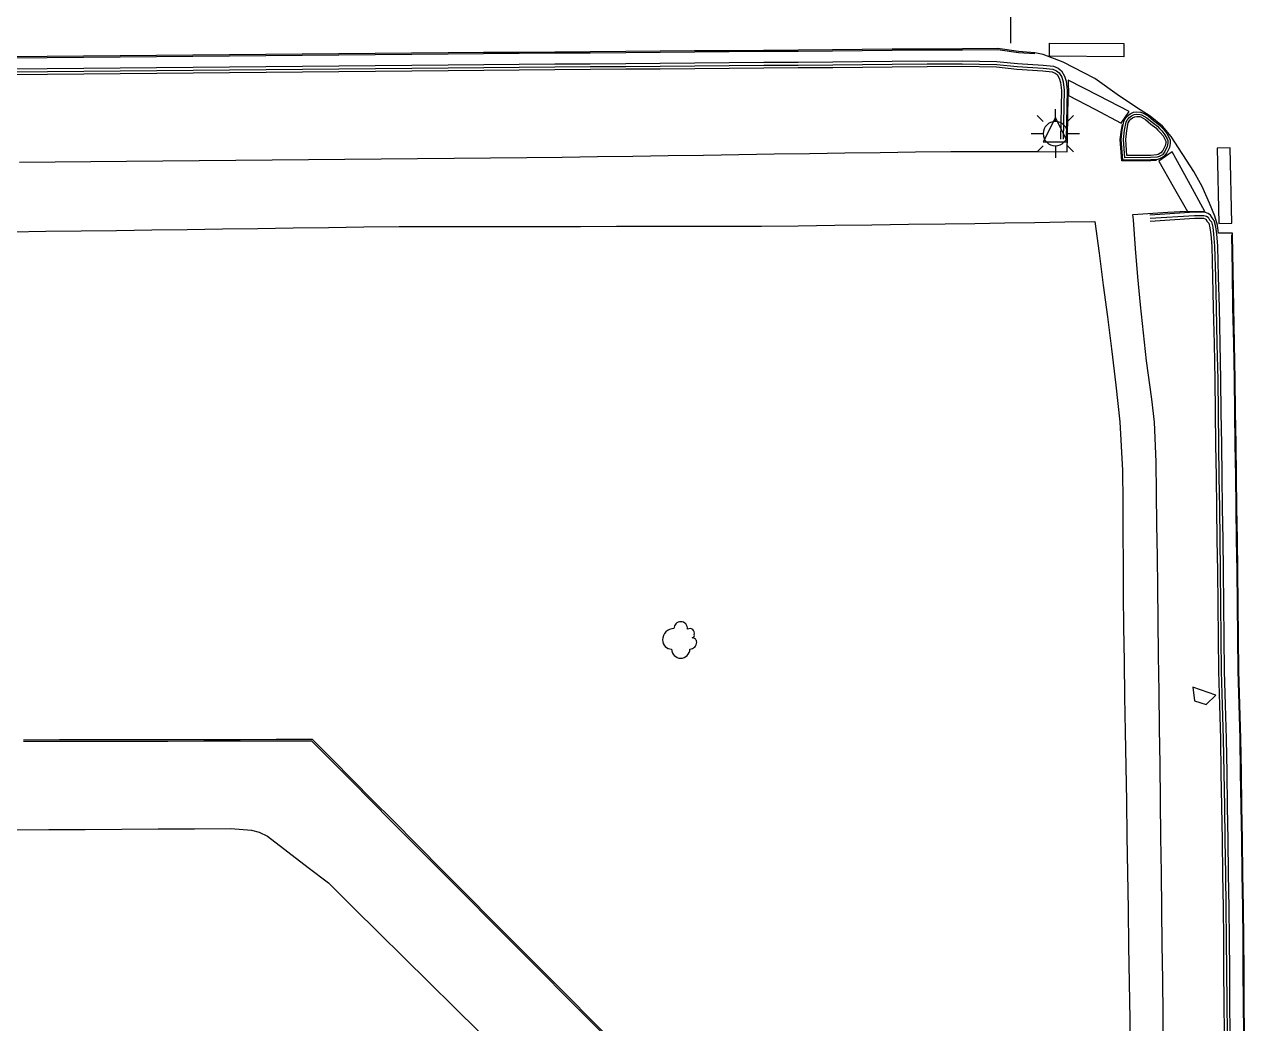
# Model space of a CAD drawing. Header units: feet. Extents: x 3174203 to 3175581, y 1715832 to 1717426.
# Drawn here: x 3175304.4 to 3175469.1, y 1716117.1 to 1716252 of the extents above; entities that cross this region are included whole.
import ezdxf

# ---------------------------------------------------------------- set-up
doc = ezdxf.new("R2010")
doc.units = ezdxf.units.FT
doc.header["$MEASUREMENT"] = 0
for name, color, linetype, lineweight in [('BACK_OF_CURB', 5, 'Continuous', 30), ('BOTTOM_OF_CURB', 3, 'Continuous', 30), ('EDGE_OF_GRASS', 62, 'Continuous', 30), ('FOOT_PATH', 2, 'Continuous', 30), ('GUTTER', 30, 'Continuous', 30), ('LIGHT_POLE', 5, 'Continuous', 30), ('PAINT_STRIPE', 4, 'Continuous', 30), ('SHRUB', 14, 'Continuous', 30), ('SIGN_BOARD', 2, 'Continuous', 30), ('TOP_OF_CURB', 1, 'Continuous', 30), ('TRAFFIC_SIGNAL', 3, 'Continuous', 30)]:
    doc.layers.add(name, color=color, linetype=linetype, lineweight=lineweight)
for name, color, linetype, lineweight, true_color in [('FENCE', 201, 'Continuous', 30, 0xe39cff), ('HARD_SURFACE', 71, 'Continuous', 30, 0xbcff40), ('PAVED_ROAD', 140, 'Continuous', 30, 0x38a9ff)]:
    doc.layers.add(name, color=color, linetype=linetype, lineweight=lineweight, true_color=true_color)

# ---------------------------------------------------------------- blocks, each defined once
blk = doc.blocks.new('SYM205')
at = {"lineweight": -2}
for p, q in [((-0.25, 0.25), (-0.375, 0.375)), ((0, 0.25), (0, 0.5)), ((0.25, 0.25), (0.375, 0.375)), ((0.25, 0), (0.5, 0)), ((-0.25, -0.25), (-0.375, -0.375)), ((0, -0.25), (0, -0.5)), ((0.25, -0.25), (0.375, -0.375))]:
    blk.add_line(p, q, dxfattribs=at)
at = {"lineweight": -2, "flags": 128}
blk.add_lwpolyline([(-0.5, 0), (-0.25, 0, 1), (0.25, 0, 1), (-0.25, 0)], format="xyb", dxfattribs=at)
blk = doc.blocks.new('SYM205_1')
at = {"layer": 'LIGHT_POLE', "ltscale": 0.25, "xscale": 26.246667, "yscale": 26.246667, "zscale": 26.246667}
blk.add_blockref('SYM205', (0, 0), dxfattribs=at)
blk = doc.blocks.new('SYM003')
at = {"layer": 'LIGHT_POLE', "ltscale": 0.25, "xscale": 0.5, "yscale": 0.5, "zscale": 0.5}
blk.add_blockref('SYM205_1', (0, 0), dxfattribs=at)
blk = doc.blocks.new('SYM231')
at = {"layer": 'SHRUB', "ltscale": 0.25}
for centre, radius, start, end in [((0.298974, 5.855085), 3.690935, 89.999957, 180.000043), ((0.29898, 5.855085), 3.690935, 354.734283, 90.000043), ((-3.391965, -0.296476), 6.151558, 89.999957, 180.000043), ((5.220229, 3.394459), 2.460623, 342.885514, 120.419776), ((6.45054, 2.164144), 1.230312, 269.999957, 24.295265), ((6.450541, -1.526791), 2.460623, 359.999957, 90.000043), ((-4.622277, -0.296484), 4.921246, 179.999957, 270.000043), ((0.298973, -5.217734), 4.921246, 179.999957, 270.000043), ((0.298981, -5.217734), 4.921246, 269.999957, 0.000043), ((5.22023, -1.526796), 3.690935, 269.999957, 0.000043)]:
    blk.add_arc(centre, radius, start, end, dxfattribs=at)
blk = doc.blocks.new('SYM006')
at = {"layer": 'SHRUB', "ltscale": 0.25, "xscale": 0.5, "yscale": 0.5, "zscale": 0.5}
blk.add_blockref('SYM231', (0, 0), dxfattribs=at)
blk = doc.blocks.new('SYM207')
at = {"layer": 'SIGN_BOARD', "ltscale": 2.809322}
blk.add_3dface([(-1.322683, 1.213682), (-1.067804, -0.602562), (0.487143, -1.125157), (1.787212, 0.168493)], dxfattribs=at)
blk = doc.blocks.new('SYM008')
at = {"layer": 'SIGN_BOARD', "ltscale": 2.809322, "xscale": 0.5, "yscale": 0.5, "zscale": 0.5}
blk.add_blockref('SYM207', (0, 0), dxfattribs=at)
blk = doc.blocks.new('SYM212')
at = {"layer": 'TRAFFIC_SIGNAL', "ltscale": 0.25}
blk.add_3dface([(-6.561667, -4.374444), (6.561667, -4.374444), (0, 8.748889)], dxfattribs=at)
blk = doc.blocks.new('SYM009')
at = {"layer": 'TRAFFIC_SIGNAL', "ltscale": 0.25, "xscale": 0.5, "yscale": 0.5, "zscale": 0.5}
blk.add_blockref('SYM212', (0, 0), dxfattribs=at)

msp = doc.modelspace()

# ---------------------------------------------------------------- linework, layer by layer
at = {"layer": 'BACK_OF_CURB'}
for points in [[(3175302.528992, 1716245.284719, 5257.295245), (3175307.451186, 1716245.329482, 5257.346328), (3175312.373381, 1716245.374246, 5257.39675), (3175317.295575, 1716245.41901, 5257.444606), (3175322.21777, 1716245.463774, 5257.495906), (3175327.139964, 1716245.508538, 5257.550515), (3175332.062159, 1716245.553301, 5257.608306), (3175336.984353, 1716245.598065, 5257.666672), (3175341.906548, 1716245.642829, 5257.726743), (3175346.828742, 1716245.687593, 5257.790032), (3175351.750937, 1716245.732357, 5257.855867), (3175356.673131, 1716245.77712, 5257.924972), (3175361.594995, 1716245.821881, 5257.991726), (3175366.391524, 1716245.861326, 5258.053363), (3175371.188382, 1716245.900773, 5258.114), (3175375.985241, 1716245.94022, 5258.228), (3175380.782099, 1716245.979668, 5258.206), (3175385.578782, 1716246.019113, 5258.238758), (3175390.234796, 1716246.055245, 5258.271516), (3175394.890986, 1716246.091378, 5258.308476), (3175399.547176, 1716246.127511, 5258.343221), (3175404.203366, 1716246.163643, 5258.374173), (3175408.859555, 1716246.199776, 5258.401), (3175413.516496, 1716246.235915, 5258.433), (3175417.533638, 1716246.275044, 5258.51008), (3175421.548955, 1716246.314154, 5258.491), (3175426.268701, 1716246.346748, 5258.496), (3175430.989523, 1716246.379349, 5258.467756), (3175435.634081, 1716246.290655, 5258.443419), (3175438.373632, 1716246.008969, 5258.419), (3175441.887624, 1716245.772855, 5258.381), (3175443.150818, 1716245.655843, 5258.347437), (3175443.557111, 1716245.461447, 5258.335), (3175443.821032, 1716245.25954, 5258.328), (3175444.115279, 1716244.762791, 5258.339), (3175444.280042, 1716244.206479, 5258.403), (3175444.421157, 1716243.124141, 5258.447838), (3175444.266113, 1716236.557813, 5258.714)], [(3175457.433291, 1716237.766745, 5258.323544), (3175457.719945, 1716237.465982, 5258.317465), (3175458.126221, 1716236.980868, 5258.303972), (3175458.402499, 1716236.454403, 5258.28699), (3175458.486074, 1716236.278821, 5258.27644), (3175458.486074, 1716236.044804, 5258.265938), (3175458.407685, 1716235.630292, 5258.246323), (3175458.117386, 1716235.025246, 5258.211), (3175457.835687, 1716234.680803, 5258.209), (3175457.488323, 1716234.484271, 5258.241), (3175457.278527, 1716234.411267, 5258.254078), (3175456.442007, 1716234.358133, 5258.290088), (3175453.249953, 1716234.335956, 5258.453902), (3175453.085239, 1716236.478134, 5258.407173), (3175453.239017, 1716237.694886, 5258.343781), (3175453.43029, 1716238.733662, 5258.284265), (3175453.548876, 1716238.990707, 5258.263658), (3175453.63774, 1716239.109243, 5258.248), (3175453.70278, 1716239.190577, 5258.243), (3175454.024305, 1716239.434595, 5258.258), (3175454.32337, 1716239.579365, 5258.288526), (3175454.590766, 1716239.598472, 5258.310005), (3175454.989608, 1716239.587072, 5258.330035), (3175455.115164, 1716239.545203, 5258.336392), (3175455.757736, 1716239.185211, 5258.337349), (3175456.467746, 1716238.588551, 5258.336868), (3175457.155591, 1716238.058114, 5258.329432), (3175457.433291, 1716237.766745, 5258.323544)], [(3175456.396186, 1716225.470528, 5258.223), (3175462.391739, 1716225.860013, 5258.098), (3175463.594091, 1716225.860013, 5258.07), (3175463.835174, 1716225.78385, 5258.025), (3175463.917876, 1716225.721797, 5257.98922), (3175464.093668, 1716225.448228, 5257.877), (3175464.296104, 1716225.190473, 5257.792), (3175464.451113, 1716224.570177, 5257.73), (3175464.572347, 1716223.672668, 5257.671), (3175464.699176, 1716222.073947, 5257.682), (3175464.806148, 1716217.942445, 5257.827), (3175464.913633, 1716213.791124, 5257.711), (3175465.015426, 1716208.91606, 5257.562773), (3175465.117189, 1716204.042399, 5257.419548), (3175465.171458, 1716199.683835, 5257.295598), (3175465.22577, 1716195.321811, 5257.174541), (3175465.280095, 1716190.958756, 5257.050101), (3175465.343656, 1716186.711434, 5256.925806), (3175465.407202, 1716182.465145, 5256.79745), (3175465.470714, 1716178.221037, 5256.673851), (3175465.514143, 1716173.719925, 5256.547), (3175465.557593, 1716169.21663, 5256.328), (3175465.601122, 1716164.705094, 5256.276), (3175465.737419, 1716160.120479, 5256.144266), (3175465.873305, 1716155.549716, 5256.016), (3175465.946396, 1716150.994906, 5255.901178), (3175466.019578, 1716146.434482, 5255.790462), (3175466.09276, 1716141.874058, 5255.681182), (3175466.165942, 1716137.313633, 5255.569731), (3175466.239074, 1716132.756321, 5255.457), (3175466.275093, 1716128.501168, 5255.34118), (3175466.311139, 1716124.242903, 5255.224), (3175466.347184, 1716119.984637, 5255.104), (3175466.383274, 1716115.721212, 5255.095)]]:
    msp.add_polyline3d(points, dxfattribs=at)
at = {"layer": 'BOTTOM_OF_CURB'}
for points in [[(3175302.522095, 1716246.043062, 5256.858178), (3175307.444289, 1716246.087825, 5256.908044), (3175312.366484, 1716246.132589, 5256.961), (3175317.288678, 1716246.177353, 5257.0185), (3175322.210873, 1716246.222117, 5257.0735), (3175327.133067, 1716246.266881, 5257.12425), (3175332.055262, 1716246.311644, 5257.179), (3175336.977456, 1716246.356408, 5257.234906), (3175341.899651, 1716246.401172, 5257.290711), (3175346.821845, 1716246.445936, 5257.349914), (3175351.74404, 1716246.4907, 5257.40975), (3175356.666234, 1716246.535463, 5257.472513), (3175361.588429, 1716246.580227, 5257.531533), (3175366.385287, 1716246.619674, 5257.584802), (3175371.182146, 1716246.659122, 5257.634), (3175375.979005, 1716246.698569, 5257.804), (3175380.775863, 1716246.738016, 5257.739), (3175385.572722, 1716246.777464, 5257.796187), (3175390.228911, 1716246.813596, 5257.850204), (3175394.885101, 1716246.849729, 5257.895528), (3175399.541291, 1716246.885862, 5257.938804), (3175404.197481, 1716246.921995, 5257.976549), (3175408.85367, 1716246.958128, 5258.01), (3175413.50986, 1716246.994261, 5258.036), (3175417.526252, 1716247.033382, 5258.099397), (3175421.542643, 1716247.072503, 5258.073), (3175430.984286, 1716247.137705, 5258.093), (3175435.68726, 1716247.049415, 5258.137742), (3175438.454665, 1716246.763608, 5258.183293), (3175441.948029, 1716246.52888, 5258.241625), (3175443.355803, 1716246.398476, 5258.262571), (3175443.95541, 1716246.111587, 5258.27427), (3175444.398598, 1716245.772535, 5258.281732), (3175444.815717, 1716245.068352, 5258.288183), (3175445.024276, 1716244.364169, 5258.29), (3175445.180695, 1716243.16445, 5258.317), (3175445.024276, 1716236.539912, 5258.612)], [(3175457.906147, 1716238.169451, 5258.024596), (3175458.182584, 1716237.879408, 5258.021), (3175458.644393, 1716237.327984, 5258.018242), (3175458.957232, 1716236.73185, 5258.02), (3175459.106202, 1716236.41888, 5258.023981), (3175459.106202, 1716235.986683, 5258.033702), (3175459.001923, 1716235.435259, 5258.052), (3175458.644393, 1716234.690092, 5258.081), (3175458.242172, 1716234.198281, 5258.103632), (3175457.744982, 1716233.916981, 5258.12829), (3175457.402349, 1716233.797754, 5258.146), (3175456.463834, 1716233.738141, 5258.19982), (3175452.675983, 1716233.711825, 5258.455364), (3175452.462106, 1716236.493397, 5258.370542), (3175452.625974, 1716237.789988, 5258.283054), (3175452.834533, 1716238.922643, 5258.203348), (3175453.013298, 1716239.31013, 5258.172), (3175453.147372, 1716239.48897, 5258.157), (3175453.266549, 1716239.638003, 5258.146328), (3175453.698564, 1716239.965877, 5258.122059), (3175454.160373, 1716240.189427, 5258.103), (3175454.577491, 1716240.219234, 5258.092), (3175455.098889, 1716240.20433, 5258.078), (3175455.367036, 1716240.11491, 5258.073), (3175456.11189, 1716239.697617, 5258.055994), (3175456.856744, 1716239.071676, 5258.040998), (3175457.571804, 1716238.520252, 5258.028945), (3175457.906147, 1716238.169451, 5258.024596)], [(3175467.204415, 1716115.733323, 5254.580062), (3175467.168369, 1716119.991588, 5254.6742), (3175467.132323, 1716124.249854, 5254.772301), (3175467.096278, 1716128.50812, 5254.872273), (3175467.060232, 1716132.766385, 5254.968995), (3175466.98705, 1716137.32681, 5255.069), (3175466.913868, 1716141.887234, 5255.17), (3175466.840687, 1716146.447658, 5255.305979), (3175466.767505, 1716151.008083, 5255.393), (3175466.694323, 1716155.568507, 5255.468), (3175466.558271, 1716160.144883, 5255.604), (3175466.422218, 1716164.721258, 5255.714), (3175466.378769, 1716169.224553, 5255.836), (3175466.335319, 1716173.727848, 5255.987), (3175466.291869, 1716178.231143, 5256.160169), (3175466.228324, 1716182.477433, 5256.320009), (3175466.164778, 1716186.723722, 5256.476167), (3175466.101233, 1716190.970012, 5256.628945), (3175466.046921, 1716195.332036, 5256.786531), (3175465.992608, 1716199.694059, 5256.947596), (3175465.938296, 1716204.056083, 5257.106711), (3175465.836461, 1716208.933203, 5257.284819), (3175465.734625, 1716213.810324, 5257.460659), (3175465.627087, 1716217.9637, 5257.60656), (3175465.519549, 1716222.117077, 5257.751732), (3175465.389199, 1716223.760171, 5257.807406), (3175465.25885, 1716224.725163, 5257.837332), (3175465.050291, 1716225.55975, 5257.859434), (3175464.763522, 1716225.924882, 5257.869968), (3175464.528893, 1716226.290014, 5257.883625), (3175464.216055, 1716226.524742, 5257.896558), (3175463.720727, 1716226.681227, 5257.919), (3175462.365093, 1716226.681227, 5257.987182), (3175456.34295, 1716226.290014, 5258.278)]]:
    msp.add_polyline3d(points, dxfattribs=at)
at = {"layer": 'EDGE_OF_GRASS'}
for points in [[(3175304.23307, 1716155.243009, 5249.588), (3175309.106769, 1716155.251295, 5249.633955), (3175313.980468, 1716155.259582, 5249.683782), (3175318.854168, 1716155.267868, 5249.735), (3175323.727867, 1716155.276154, 5249.729), (3175328.601567, 1716155.28444, 5249.88), (3175333.475266, 1716155.292726, 5249.951729), (3175338.348965, 1716155.301012, 5250.024474), (3175343.135455, 1716155.30915, 5250.09962), (3175345.79087, 1716152.635794, 5250.160341), (3175348.507745, 1716149.900564, 5250.226293), (3175351.224619, 1716147.165334, 5250.295708), (3175353.94156, 1716144.430037, 5250.367057), (3175357.314821, 1716141.040128, 5250.457363), (3175360.688015, 1716137.650285, 5250.551198), (3175364.061209, 1716134.260443, 5250.647355), (3175367.434404, 1716130.870601, 5250.744825), (3175370.807598, 1716127.480759, 5250.846), (3175374.180792, 1716124.090917, 5250.946), (3175377.553986, 1716120.701075, 5251.004), (3175380.927712, 1716117.310699, 5251.01), (3175383.998564, 1716114.268887, 5250.941)], [(3175302.747736, 1716143.289759, 5249.388726), (3175307.66304, 1716143.318998, 5249.45575), (3175312.578344, 1716143.348237, 5249.524688), (3175317.493648, 1716143.377476, 5249.593758), (3175322.408952, 1716143.406715, 5249.65955), (3175327.324255, 1716143.435954, 5249.72475), (3175332.239559, 1716143.465193, 5249.787896), (3175335.033946, 1716143.225575, 5249.82733), (3175336.07186, 1716142.985957, 5249.842679), (3175337.189615, 1716142.426849, 5249.864784), (3175339.930775, 1716140.323537, 5249.92125), (3175342.671934, 1716138.220224, 5249.979074), (3175345.413094, 1716136.116911, 5250.037589), (3175348.811267, 1716132.757269, 5250.12362), (3175352.209441, 1716129.397627, 5250.210812), (3175355.607614, 1716126.037984, 5250.299329), (3175359.005787, 1716122.678342, 5250.391897), (3175362.40396, 1716119.318699, 5250.489), (3175365.802133, 1716115.959057, 5250.584)]]:
    msp.add_polyline3d(points, dxfattribs=at)
at = {"layer": 'FENCE'}
msp.add_polyline3d([(3175304.232714, 1716155.452053, 5249.549), (3175309.106414, 1716155.460339, 5249.438), (3175313.980113, 1716155.468625, 5249.687), (3175318.853812, 1716155.476911, 5249.725), (3175323.727512, 1716155.485197, 5249.793903), (3175328.601211, 1716155.493483, 5249.866495), (3175333.47491, 1716155.501769, 5249.943), (3175338.34861, 1716155.510056, 5250.042), (3175343.222309, 1716155.518342, 5249.995), (3175345.939183, 1716152.783112, 5250.205), (3175348.656058, 1716150.047882, 5250.226), (3175351.372932, 1716147.312652, 5250.305333), (3175354.089806, 1716144.577422, 5250.380906), (3175357.463, 1716141.187579, 5250.473455), (3175360.836195, 1716137.797737, 5250.567679), (3175364.209389, 1716134.407895, 5250.659334), (3175367.582583, 1716131.018053, 5250.753993), (3175370.955777, 1716127.628211, 5250.852), (3175374.328972, 1716124.238369, 5250.966), (3175377.702166, 1716120.848527, 5251.036), (3175381.07536, 1716117.458685, 5251.041), (3175384.145677, 1716114.417404, 5250.973)], dxfattribs=at)
at = {"layer": 'FOOT_PATH'}
for points in [[(3175303.682713, 1716233.43657, 5257.50725), (3175308.503547, 1716233.485439, 5257.567875), (3175313.32438, 1716233.534309, 5257.623914), (3175318.145214, 1716233.583179, 5257.682585), (3175323.059583, 1716233.626495, 5257.746976), (3175327.973952, 1716233.669811, 5257.807248), (3175332.888321, 1716233.713128, 5257.864413), (3175337.802691, 1716233.756444, 5257.918515), (3175342.71706, 1716233.79976, 5257.969524), (3175347.631429, 1716233.843077, 5258.019969), (3175352.545798, 1716233.886393, 5258.072215), (3175357.460168, 1716233.929709, 5258.1285), (3175362.374537, 1716233.973025, 5258.189277), (3175367.288906, 1716234.016342, 5258.246144), (3175372.203275, 1716234.059658, 5258.299046), (3175376.975639, 1716234.128554, 5258.347262), (3175381.748002, 1716234.19745, 5258.395862), (3175386.520366, 1716234.266345, 5258.440547), (3175391.292729, 1716234.335241, 5258.481188), (3175396.065093, 1716234.404137, 5258.518144), (3175400.837456, 1716234.473032, 5258.551655), (3175405.60982, 1716234.541928, 5258.584541), (3175410.382183, 1716234.610824, 5258.613932), (3175415.154547, 1716234.67972, 5258.641), (3175419.92691, 1716234.748615, 5258.641), (3175424.699274, 1716234.817511, 5258.718), (3175429.471637, 1716234.886407, 5258.838), (3175433.404157, 1716234.876657, 5258.81), (3175437.336677, 1716234.866908, 5258.781), (3175441.269197, 1716234.857159, 5258.757), (3175445.201716, 1716234.847409, 5258.639), (3175445.276237, 1716239.41124, 5258.453633), (3175445.326033, 1716242.46091, 5258.330925)], [(3175457.265477, 1716233.675553, 5258.154968), (3175456.467821, 1716233.624887, 5258.19982), (3175452.571137, 1716233.597815, 5258.461211), (3175452.348279, 1716236.496185, 5258.370542), (3175452.51399, 1716237.80736, 5258.283054), (3175452.64816, 1716238.536017, 5258.232542)], [(3175302.618733, 1716224.04776, 5257.696016), (3175307.261124, 1716224.099521, 5257.757107), (3175312.030895, 1716224.16454, 5257.815839), (3175316.800666, 1716224.22956, 5257.87875), (3175321.570436, 1716224.294579, 5257.93708), (3175326.340207, 1716224.359599, 5257.994803), (3175331.109977, 1716224.424619, 5258.04925), (3175335.879748, 1716224.489638, 5258.09925), (3175340.649519, 1716224.554658, 5258.144438), (3175345.419289, 1716224.619677, 5258.187), (3175350.18906, 1716224.684697, 5258.23125), (3175354.95883, 1716224.749717, 5258.277695), (3175359.854617, 1716224.754184, 5258.3295), (3175364.750404, 1716224.758651, 5258.384188), (3175369.646191, 1716224.763118, 5258.43625), (3175374.541979, 1716224.767585, 5258.484), (3175379.437766, 1716224.772051, 5258.52975), (3175384.333553, 1716224.776518, 5258.571438), (3175389.22934, 1716224.780985, 5258.61), (3175394.125127, 1716224.785452, 5258.644417), (3175399.020914, 1716224.789919, 5258.675669), (3175403.916701, 1716224.794386, 5258.705086), (3175408.870038, 1716224.857917, 5258.737926), (3175413.823376, 1716224.921448, 5258.774202), (3175418.776714, 1716224.984978, 5258.814704), (3175423.730052, 1716225.048509, 5258.857), (3175428.68339, 1716225.112039, 5258.946), (3175432.729523, 1716225.176705, 5258.867), (3175436.775656, 1716225.24137, 5258.783724), (3175440.821789, 1716225.306035, 5258.704), (3175444.867922, 1716225.3707, 5258.628), (3175448.914055, 1716225.435365, 5258.468), (3175449.481058, 1716221.135705, 5258.362), (3175450.048061, 1716216.836045, 5258.157), (3175450.615064, 1716212.536385, 5258.009125), (3175451.182067, 1716208.236724, 5257.860081), (3175451.7434, 1716203.317357, 5257.69149), (3175452.304733, 1716198.39799, 5257.52602), (3175452.667615, 1716191.818036, 5257.309104), (3175452.690295, 1716187.592116, 5257.173871), (3175452.712975, 1716183.366197, 5257.04278), (3175452.735655, 1716179.140278, 5256.912445), (3175452.758335, 1716174.914359, 5256.785), (3175452.781015, 1716170.68844, 5256.658277), (3175452.858978, 1716165.975641, 5256.520558), (3175452.936941, 1716161.262843, 5256.386633), (3175453.014904, 1716156.550045, 5256.253406), (3175453.092867, 1716151.837247, 5256.124875), (3175453.17083, 1716147.124449, 5256.000547), (3175453.248793, 1716142.411651, 5255.88001), (3175453.325905, 1716137.468177, 5255.757621), (3175453.403018, 1716132.524702, 5255.639492), (3175453.48013, 1716127.581227, 5255.518534), (3175453.557242, 1716122.637753, 5255.393957), (3175453.634355, 1716117.694278, 5255.266), (3175453.664548, 1716113.375615, 5255.163)], [(3175458.20897, 1716113.579061, 5255.107), (3175458.14988, 1716118.314117, 5255.218), (3175458.09079, 1716123.049172, 5255.344163), (3175458.031701, 1716127.784227, 5255.466701), (3175457.972611, 1716132.519283, 5255.585434), (3175457.909886, 1716137.415606, 5255.704), (3175457.847161, 1716142.311929, 5255.825938), (3175457.784437, 1716147.208252, 5255.952478), (3175457.721712, 1716152.104575, 5256.078897), (3175457.658987, 1716157.000898, 5256.201365), (3175457.596263, 1716161.897221, 5256.319), (3175457.533538, 1716166.793544, 5256.438), (3175457.470813, 1716171.689867, 5256.629), (3175457.41468, 1716175.950388, 5256.770589), (3175457.358547, 1716180.210908, 5256.908161), (3175457.302413, 1716184.471429, 5257.04434), (3175457.24628, 1716188.73195, 5257.176213), (3175457.190147, 1716192.99247, 5257.306789), (3175456.963346, 1716198.347192, 5257.471686), (3175456.600464, 1716201.432964, 5257.569255), (3175455.888875, 1716206.617515, 5257.737223), (3175455.495753, 1716210.399098, 5257.855094), (3175455.102631, 1716214.180681, 5257.973238), (3175454.709509, 1716217.962264, 5258.093), (3175454.414667, 1716221.79679, 5258.243), (3175454.119826, 1716225.631315, 5258.334), (3175454.05462, 1716226.371965, 5258.35), (3175458.785045, 1716226.67017, 5258.135), (3175461.275761, 1716226.827184, 5258.026535)]]:
    msp.add_polyline3d(points, dxfattribs=at)
at = {"layer": 'GUTTER'}
for points in [[(3175302.504032, 1716247.5256, 5256.965), (3175307.426662, 1716247.570367, 5257.023687), (3175312.349292, 1716247.615135, 5257.07775), (3175317.271922, 1716247.659903, 5257.129), (3175322.194552, 1716247.704671, 5257.1815), (3175327.117182, 1716247.749438, 5257.238437), (3175332.039812, 1716247.794206, 5257.29825), (3175336.962442, 1716247.838974, 5257.357187), (3175341.885072, 1716247.883742, 5257.4125), (3175346.807702, 1716247.928509, 5257.468125), (3175351.730332, 1716247.973277, 5257.528), (3175356.652961, 1716248.018045, 5257.58625), (3175361.575591, 1716248.062813, 5257.642609), (3175366.372648, 1716248.102262, 5257.699), (3175371.169704, 1716248.14171, 5257.753625), (3175375.96676, 1716248.181159, 5257.8055), (3175380.763817, 1716248.220608, 5257.854), (3175385.560873, 1716248.260057, 5257.901836), (3175390.216875, 1716248.296189, 5257.94375), (3175394.872878, 1716248.33232, 5257.986), (3175399.52888, 1716248.368451, 5258.028), (3175404.184882, 1716248.404583, 5258.06525), (3175408.840885, 1716248.440714, 5258.1), (3175413.496887, 1716248.476846, 5258.131), (3175417.513595, 1716248.51597, 5258.153207), (3175421.530303, 1716248.555094, 5258.172187), (3175426.289893, 1716248.587963, 5258.194046), (3175431.049483, 1716248.620832, 5258.212756), (3175435.809073, 1716248.653701, 5258.228457), (3175438.613088, 1716248.238947, 5258.237591), (3175440.809233, 1716248.091383, 5258.249)], [(3175469.041856, 1716115.760423, 5254.635518), (3175469.00582, 1716120.017544, 5254.727), (3175468.969784, 1716124.274664, 5254.81925), (3175468.933748, 1716128.531785, 5254.914), (3175468.897713, 1716132.788905, 5255.011687), (3175468.824468, 1716137.353235, 5255.12025), (3175468.751223, 1716141.917565, 5255.228), (3175468.677979, 1716146.481895, 5255.33414), (3175468.604734, 1716151.046225, 5255.441231), (3175468.53149, 1716155.610555, 5255.544525), (3175468.395525, 1716160.183992, 5255.644), (3175468.25956, 1716164.75743, 5255.745), (3175468.216154, 1716169.256205, 5255.876), (3175468.172748, 1716173.754981, 5256.019), (3175468.129341, 1716178.253756, 5256.186), (3175468.065783, 1716182.500904, 5256.350752), (3175468.002225, 1716186.748052, 5256.510547), (3175467.938667, 1716190.9952, 5256.665871), (3175467.884332, 1716195.359034, 5256.825879), (3175467.829997, 1716199.722869, 5256.9878), (3175467.775662, 1716204.086703, 5257.148983), (3175467.673698, 1716208.969995, 5257.324895), (3175467.571734, 1716213.853286, 5257.496813), (3175467.493781, 1716218.729576, 5257.6635), (3175467.415828, 1716223.605867, 5257.828)]]:
    msp.add_polyline3d(points, dxfattribs=at)
at = {"layer": 'HARD_SURFACE'}
for points in [[(3175445.335829, 1716244.503218, 5258.229), (3175445.374635, 1716242.45933, 5258.304), (3175448.93187, 1716240.592952, 5258.315), (3175452.489105, 1716238.726574, 5258.233), (3175453.561703, 1716240.291426, 5258.113), (3175449.448766, 1716242.397322, 5258.245)], [(3175457.55402, 1716233.551648, 5258.129), (3175459.492517, 1716230.164862, 5258.105), (3175461.431013, 1716226.778077, 5258.047), (3175463.789424, 1716226.773419, 5257.917), (3175461.585571, 1716230.806172, 5258.006), (3175459.381719, 1716234.838925, 5258.056)]]:
    msp.add_polyline3d(points, close=True, dxfattribs=at)
at = {"layer": 'PAINT_STRIPE', "extrusion": (-0.999992, 0.00407, 3.63889e-08), "elevation": -3168426.13857, "flags": 128}
msp.add_lwpolyline([(-1729159.33235, 5258.386295), (-1729168.248447, 5258.482417), (-1729177.164543, 5258.579065), (-1729186.080639, 5258.678803), (-1729194.996736, 5258.782295)], dxfattribs=at)
at = {"layer": 'PAINT_STRIPE'}
for points in [[(3175442.803171, 1716249.502575, 5258.264949), (3175452.843677, 1716249.439661, 5258.26786), (3175452.83262, 1716247.675132, 5258.267051), (3175442.792115, 1716247.738046, 5258.26414)], [(3175467.416038, 1716225.201562, 5257.884281), (3175467.202516, 1716235.379471, 5257.971219), (3175465.451737, 1716235.342741, 5257.971219), (3175465.665259, 1716225.164832, 5257.884281)]]:
    msp.add_3dface(points, dxfattribs=at)
at = {"layer": 'PAVED_ROAD'}
msp.add_polyline3d([(3175469.141847, 1716115.761898, 5254.641018), (3175469.105812, 1716120.018956, 5254.7325), (3175469.069777, 1716124.276014, 5254.82475), (3175469.033741, 1716128.533073, 5254.920346), (3175468.997706, 1716132.790131, 5255.018633), (3175468.924458, 1716137.354673, 5255.12875), (3175468.85121, 1716141.919215, 5255.23575), (3175468.777962, 1716146.483758, 5255.343991), (3175468.704714, 1716151.0483, 5255.449785), (3175468.631466, 1716155.612843, 5255.551509), (3175468.495506, 1716160.18612, 5255.649), (3175468.359546, 1716164.759398, 5255.755), (3175468.316142, 1716169.257928, 5255.886), (3175468.272738, 1716173.756457, 5256.034), (3175468.229334, 1716178.254987, 5256.208127), (3175468.165775, 1716182.502181, 5256.366134), (3175468.102216, 1716186.749376, 5256.522801), (3175468.038658, 1716190.99657, 5256.675415), (3175467.984322, 1716195.360503, 5256.833203), (3175467.929986, 1716199.724437, 5256.989112), (3175467.875649, 1716204.08837, 5257.140776), (3175467.773683, 1716208.971749, 5257.308203), (3175467.671717, 1716213.855129, 5257.47883), (3175467.593766, 1716218.731297, 5257.655244), (3175467.515815, 1716223.607465, 5257.833), (3175467.522098, 1716223.861613, 5257.839), (3175465.63388, 1716223.869064, 5257.807), (3175465.47746, 1716224.912299, 5257.829173), (3175465.138549, 1716226.138099, 5257.850205), (3175464.408587, 1716227.885517, 5257.880097), (3175463.417924, 1716230.154551, 5257.911631), (3175462.294426, 1716232.163978, 5257.939584), (3175459.231193, 1716236.920475, 5258.002622), (3175458.058039, 1716238.30276, 5258.026684), (3175456.402589, 1716239.657335, 5258.056795), (3175455.020875, 1716240.518003, 5258.086148), (3175452.25093, 1716242.350183, 5258.148), (3175448.920478, 1716244.723541, 5258.213), (3175444.63195, 1716246.959975, 5258.245), (3175441.92718, 1716247.957568, 5258.257), (3175440.817648, 1716248.216631, 5258.246177), (3175438.626501, 1716248.363859, 5258.227376), (3175435.817875, 1716248.779295, 5258.2144), (3175431.055003, 1716248.746403, 5258.194236), (3175426.292131, 1716248.713512, 5258.17951), (3175421.529258, 1716248.68062, 5258.161145), (3175417.512524, 1716248.641496, 5258.142084), (3175413.495789, 1716248.602371, 5258.122365), (3175408.839802, 1716248.56624, 5258.095358), (3175404.183816, 1716248.530108, 5258.064709), (3175399.527829, 1716248.493977, 5258.030324), (3175394.871843, 1716248.457846, 5257.992), (3175390.215856, 1716248.421715, 5257.95075), (3175385.55987, 1716248.385583, 5257.907567), (3175380.762797, 1716248.346134, 5257.8605), (3175375.965724, 1716248.306685, 5257.81225), (3175371.168651, 1716248.267236, 5257.761937), (3175366.371577, 1716248.227787, 5257.708), (3175361.574504, 1716248.188338, 5257.649122), (3175356.651838, 1716248.14357, 5257.593), (3175351.729171, 1716248.098802, 5257.5345), (3175346.806504, 1716248.054034, 5257.476188), (3175341.883837, 1716248.009266, 5257.42125), (3175336.961171, 1716247.964498, 5257.366438), (3175332.038504, 1716247.91973, 5257.307), (3175327.115837, 1716247.874962, 5257.246625), (3175322.19317, 1716247.830193, 5257.189), (3175317.270503, 1716247.785425, 5257.136), (3175312.347837, 1716247.740657, 5257.082), (3175307.42517, 1716247.695889, 5257.027625), (3175302.502503, 1716247.651121, 5256.97)], dxfattribs=at)
at = {"layer": 'TOP_OF_CURB'}
for points in [[(3175302.525736, 1716245.642662, 5257.15794), (3175307.447931, 1716245.687426, 5257.205672), (3175312.370125, 1716245.732189, 5257.257002), (3175317.29232, 1716245.776953, 5257.308984), (3175322.214514, 1716245.821717, 5257.362981), (3175327.136709, 1716245.866481, 5257.417639), (3175332.058903, 1716245.911244, 5257.475968), (3175336.981098, 1716245.956008, 5257.537922), (3175341.903292, 1716246.000772, 5257.601752), (3175346.825487, 1716246.045536, 5257.665062), (3175351.747681, 1716246.0903, 5257.726891), (3175356.669876, 1716246.135063, 5257.792), (3175361.591896, 1716246.179826, 5257.860215), (3175366.38858, 1716246.219271, 5257.930234), (3175371.185439, 1716246.258719, 5258.004), (3175375.982297, 1716246.298166, 5258.075), (3175380.779156, 1716246.337613, 5258.066), (3175385.575922, 1716246.37706, 5258.112339), (3175390.232019, 1716246.413192, 5258.155024), (3175394.888208, 1716246.449325, 5258.194438), (3175399.544398, 1716246.485458, 5258.233214), (3175404.200588, 1716246.521591, 5258.268317), (3175408.856778, 1716246.557723, 5258.295784), (3175413.513364, 1716246.593859, 5258.321668), (3175417.530152, 1716246.632984, 5258.419395), (3175421.545976, 1716246.6721, 5258.350437), (3175426.266229, 1716246.704697, 5258.360971), (3175430.987051, 1716246.737298, 5258.367), (3175435.659182, 1716246.648795, 5258.446436), (3175438.41188, 1716246.365164, 5258.463), (3175441.916136, 1716246.129704, 5258.482577), (3175443.247572, 1716246.006371, 5258.491744), (3175443.745111, 1716245.768317, 5258.494157), (3175444.093647, 1716245.501677, 5258.495495), (3175444.44589, 1716244.907018, 5258.499968), (3175444.631326, 1716244.28091, 5258.507762), (3175444.779664, 1716243.143167, 5258.525152), (3175444.623971, 1716236.549364, 5258.628)], [(3175457.664614, 1716237.963751, 5258.323207), (3175457.94627, 1716237.668232, 5258.317465), (3175458.379713, 1716237.150679, 5258.303972), (3175458.673876, 1716236.590131, 5258.28699), (3175458.789443, 1716236.347339, 5258.27644), (3175458.789443, 1716236.016371, 5258.265938), (3175458.698389, 1716235.534881, 5258.246323), (3175458.3752, 1716234.861287, 5258.211), (3175458.034541, 1716234.444751, 5258.209), (3175457.613882, 1716234.20675, 5258.241), (3175457.339101, 1716234.111134, 5258.254078), (3175456.452685, 1716234.05483, 5258.290088), (3175452.969165, 1716234.030629, 5258.466699), (3175452.7804, 1716236.485601, 5258.407173), (3175452.939114, 1716237.74141, 5258.343781), (3175453.138843, 1716238.826112, 5258.284265), (3175453.286869, 1716239.14697, 5258.263658), (3175453.39785, 1716239.295007, 5258.248), (3175453.489374, 1716239.40946, 5258.243), (3175453.864951, 1716239.6945, 5258.258), (3175454.243631, 1716239.87781, 5258.288526), (3175454.584272, 1716239.902151, 5258.310005), (3175455.043069, 1716239.889037, 5258.330035), (3175455.238381, 1716239.823906, 5258.336392), (3175455.93099, 1716239.435882, 5258.337349), (3175456.658045, 1716238.824898, 5258.336868), (3175457.359204, 1716238.284194, 5258.329432), (3175457.664614, 1716237.963751, 5258.323207)], [(3175456.370958, 1716225.858865, 5258.307), (3175462.379112, 1716226.24917, 5258.179), (3175463.654101, 1716226.24917, 5258.187), (3175464.015665, 1716226.134943, 5258.175), (3175464.207424, 1716225.991063, 5258.115), (3175464.411098, 1716225.674105, 5258.07208), (3175464.653497, 1716225.365466, 5258.025), (3175464.833883, 1716224.643622, 5257.921), (3175464.959436, 1716223.714134, 5257.857), (3175465.087934, 1716222.094385, 5257.927), (3175465.195174, 1716217.952517, 5257.934), (3175465.302684, 1716213.800222, 5257.77), (3175465.404497, 1716208.924184, 5257.593002), (3175465.506295, 1716204.048883, 5257.42), (3175465.560584, 1716199.68868, 5257.268766), (3175465.614896, 1716195.326656, 5257.113505), (3175465.669215, 1716190.96409, 5256.962513), (3175465.732769, 1716186.717257, 5256.817474), (3175465.796314, 1716182.470968, 5256.676828), (3175465.859842, 1716178.225826, 5256.53744), (3175465.903281, 1716173.72368, 5256.388), (3175465.946731, 1716169.220385, 5256.211), (3175465.990223, 1716164.712754, 5256.172), (3175466.126404, 1716160.132044, 5256.015), (3175466.262368, 1716155.558621, 5255.865), (3175466.335503, 1716151.00115, 5255.722), (3175466.408684, 1716146.440726, 5255.657006), (3175466.481866, 1716141.880302, 5255.523), (3175466.555048, 1716137.319877, 5255.426625), (3175466.628204, 1716132.76109, 5255.331285), (3175466.664236, 1716128.504462, 5255.240611), (3175466.700281, 1716124.246197, 5255.153196), (3175466.736327, 1716119.987931, 5255.068846), (3175466.772395, 1716115.726951, 5254.984964)]]:
    msp.add_polyline3d(points, dxfattribs=at)

# ---------------------------------------------------------------- block references
at = {"layer": 'LIGHT_POLE', "ltscale": 0.25, "xscale": 0.5, "yscale": 0.5, "zscale": 0.5}
msp.add_blockref('SYM003', (3175443.5836, 1716237.2926, 5258.9929), dxfattribs=at)
at = {"layer": 'SHRUB', "ltscale": 0.25, "xscale": 0.5, "yscale": 0.5, "zscale": 0.5}
msp.add_blockref('SYM006', (3175392.9175, 1716168.9959, 5253.589), dxfattribs=at)
at = {"layer": 'SIGN_BOARD', "ltscale": 2.809322, "xscale": 2, "yscale": 2, "zscale": 2}
msp.add_blockref('SYM008', (3175463.455, 1716161.3137, 5256.453), dxfattribs=at)
at = {"layer": 'TRAFFIC_SIGNAL', "ltscale": 0.25, "xscale": 0.5, "yscale": 0.5, "zscale": 0.5}
msp.add_blockref('SYM009', (3175443.5836, 1716237.2926, 5258.9929), dxfattribs=at)

doc.saveas('drawing.dxf')
